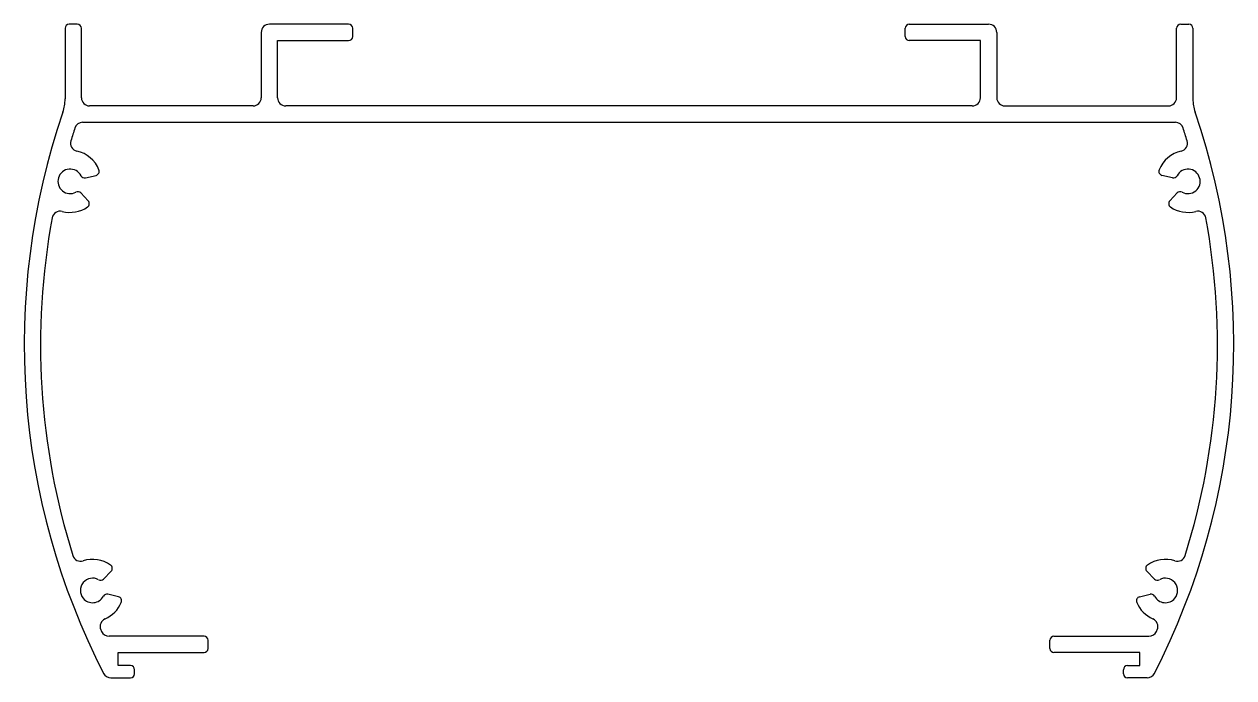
# Model space of a CAD drawing. Extents: x 856 to 1004, y 513 to 593.
import ezdxf

# ---------------------------------------------------------------- set-up
doc = ezdxf.new("R2010")
doc.units = 0
doc.layers.get('0').update_dxf_attribs({"linetype": 'CONTINUOUS'})

msp = doc.modelspace()

# ---------------------------------------------------------------- linework, layer by layer
for p, q in [((860.54, 592.66), (860.54, 584.01)), ((862.04, 593.16), (861.04, 593.16)), ((862.54, 584.16), (862.54, 592.66)), ((884.54, 592.16), (884.54, 584.16)), ((895.24, 593.16), (885.54, 593.16)), ((895.74, 591.66), (895.74, 592.66)), ((963.34, 591.66), (963.34, 592.66)), ((963.84, 593.16), (973.54, 593.16)), ((974.54, 592.16), (974.54, 584.16)), ((996.54, 584.16), (996.54, 592.66)), ((997.04, 593.16), (998.04, 593.16)), ((998.54, 592.66), (998.54, 584.01)), ((886.54, 584.16), (886.54, 591.16)), ((886.54, 591.16), (895.24, 591.16)), ((972.54, 591.16), (963.84, 591.16)), ((972.54, 584.16), (972.54, 591.16)), ((883.54, 583.16), (863.54, 583.16)), ((971.54, 583.16), (887.54, 583.16)), ((975.54, 583.16), (995.54, 583.16)), ((862.69, 581.16), (996.39, 581.16)), ((863.04, 574.36), (864.33, 574.66)), ((996.04, 574.36), (994.75, 574.66)), ((863.38, 571.54), (862.48, 572.51)), ((995.7, 571.54), (996.61, 572.51)), ((865.26, 525.25), (866.18, 526.21)), ((993.82, 525.25), (992.9, 526.21)), ((867.08, 523.07), (865.79, 523.39)), ((992, 523.07), (993.29, 523.39)), ((877.54, 518.26), (865.92, 518.26)), ((981.54, 518.26), (993.16, 518.26)), ((878.04, 516.76), (878.04, 517.76)), ((981.04, 516.76), (981.04, 517.76)), ((867.04, 514.66), (867.04, 516.26)), ((867.04, 516.26), (877.54, 516.26)), ((992.04, 516.26), (981.54, 516.26)), ((992.04, 514.66), (992.04, 516.26)), ((868.54, 514.66), (867.04, 514.66)), ((869.04, 513.66), (869.04, 514.16)), ((990.04, 513.66), (990.04, 514.16)), ((990.54, 514.66), (992.04, 514.66)), ((866.15, 513.16), (868.54, 513.16)), ((992.93, 513.16), (990.54, 513.16))]:
    msp.add_line(p, q)
for centre, radius, start, end in [((861.04, 592.66), 0.5, 90, 180), ((862.04, 592.66), 0.5, 0, 90), ((885.54, 592.16), 1, 90, 180), ((895.24, 592.66), 0.5, 0, 90), ((963.84, 592.66), 0.5, 90, 180), ((973.54, 592.16), 1, 0, 90), ((997.04, 592.66), 0.5, 90, 180), ((998.04, 592.66), 0.5, 0, 90), ((895.24, 591.66), 0.5, 270, 0), ((963.84, 591.66), 0.5, 180, 270), ((855.54, 584.01), 5, 341.124, 0), ((863.54, 584.16), 1, 180, 270), ((883.54, 584.16), 1, 270, 0), ((887.54, 584.16), 1, 180, 270), ((971.54, 584.16), 1, 270, 0), ((975.54, 584.16), 1, 180, 270), ((995.54, 584.16), 1, 270, 0), ((1003.54, 584.01), 5, 180, 198.876), ((943.56, 553.91), 88.02, 161.124, 207.1813), ((915.52, 553.91), 88.02, 332.8187, 18.876), ((943.56, 553.91), 86.02, 162.0154, 163.1114), ((862.69, 580.16), 1, 90, 162.0154), ((996.39, 580.16), 1, 17.9846, 90), ((915.52, 553.91), 86.02, 16.8886, 17.9846), ((862.21, 578.61), 1, 163.1114, 257.3578), ((996.88, 578.61), 1, 282.6422, 16.8886), ((861.16, 573.93), 3.8, 21.7148, 77.3578), ((997.93, 573.93), 3.8, 102.6422, 158.2852), ((861.16, 573.93), 1.5, 27.4775, 298.5225), ((862.93, 574.85), 0.5, 207.4775, 283), ((864.22, 575.15), 0.5, 283, 21.7148), ((994.86, 575.15), 0.5, 158.2852, 257), ((996.15, 574.85), 0.5, 257, 332.5225), ((997.93, 573.93), 1.5, 241.4775, 152.5225), ((862.11, 572.17), 0.5, 43, 118.5225), ((863.01, 571.2), 0.5, 304.2853, 43), ((996.07, 571.2), 0.5, 137, 235.7147), ((996.97, 572.17), 0.5, 61.4775, 137), ((859.94, 569.28), 1, 75.3373, 169.5836), ((861.16, 573.93), 3.8, 255.3373, 304.2853), ((997.93, 573.93), 3.8, 235.7147, 284.6627), ((999.14, 569.28), 1, 10.4164, 104.6627), ((943.56, 553.91), 86.02, 169.5836, 197.4406), ((915.52, 553.91), 86.02, 342.5594, 10.4164), ((862.45, 528.43), 1, 197.4406, 287.7616), ((863.91, 523.86), 3.8, 54.719, 107.7616), ((865.82, 526.56), 0.5, 316.0151, 54.719), ((993.26, 526.56), 0.5, 125.281, 223.9849), ((995.17, 523.86), 3.8, 72.2384, 125.281), ((996.63, 528.43), 1, 252.2384, 342.5594), ((863.91, 523.86), 1.5, 60.4925, 219.948), ((864.9, 525.6), 0.5, 240.4925, 316.0151), ((994.18, 525.6), 0.5, 223.9849, 299.5075), ((995.17, 523.86), 1.5, 320.052, 119.5075), ((863.91, 523.86), 1.5, 219.9714, 331.5236), ((865.67, 522.91), 0.5, 76.0133, 151.5236), ((866.96, 522.59), 0.5, 337.2913, 76.0133), ((992.13, 522.59), 0.5, 103.9867, 202.7087), ((993.41, 522.91), 0.5, 28.4764, 103.9867), ((995.17, 523.86), 1.5, 208.4764, 320.0286), ((863.91, 523.86), 3.8, 293.5845, 337.2913), ((995.17, 523.86), 3.8, 202.7087, 246.4155), ((865.83, 519.46), 1, 113.5845, 203.9055), ((993.25, 519.46), 1, 336.0945, 66.4155), ((943.56, 553.91), 86.02, 203.9055, 204.052), ((865.92, 519.26), 1, 204.052, 270), ((877.54, 517.76), 0.5, 0, 90), ((981.54, 517.76), 0.5, 90, 180), ((993.16, 519.26), 1, 270, 335.948), ((915.52, 553.91), 86.02, 335.948, 336.0945), ((877.54, 516.76), 0.5, 270, 0), ((981.54, 516.76), 0.5, 180, 270), ((866.15, 514.16), 1, 207.1813, 270), ((868.54, 514.16), 0.5, 0, 90), ((868.54, 513.66), 0.5, 270, 0), ((990.54, 514.16), 0.5, 90, 180), ((990.54, 513.66), 0.5, 180, 270), ((992.93, 514.16), 1, 270, 332.8187)]:
    msp.add_arc(centre, radius, start, end)

doc.saveas('drawing.dxf')
